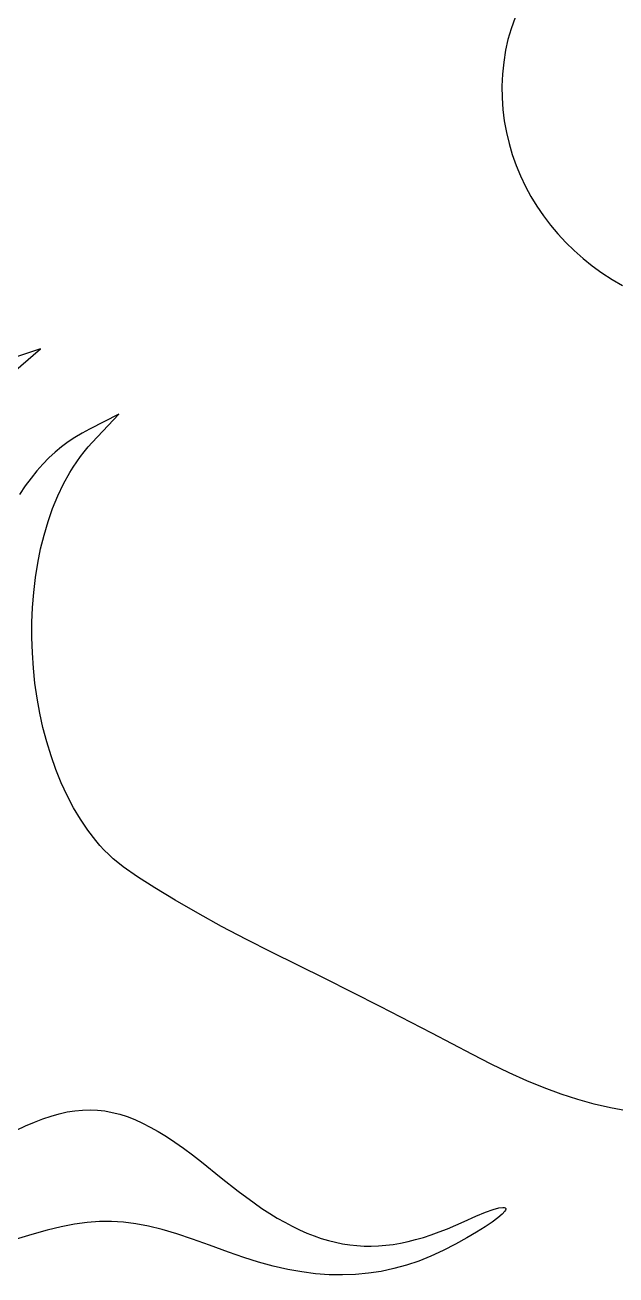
# Model space of a CAD drawing. Extents: x -29462 to 42578, y -23213 to 32194.
# Drawn here: x 21935 to 22346, y 29338 to 30208 of the extents above; entities that cross this region are included whole.
import ezdxf

# ---------------------------------------------------------------- set-up
doc = ezdxf.new("R2010")
doc.units = 0

msp = doc.modelspace()

# ---------------------------------------------------------------- linework, layer by layer
at = {"layer": 'Layer 1'}
for p, q in [((22275.608898, 30213.658853), (22272.860858, 30205.878704)), ((22272.860858, 30205.878704), (22270.646302, 30198.288043)), ((22270.646302, 30198.288043), (22268.998632, 30190.921579)), ((22268.998632, 30190.921579), (22267.6763, 30182.553478)), ((22267.6763, 30182.553478), (22266.835899, 30174.228796)), ((22266.835899, 30174.228796), (22266.467574, 30165.959858)), ((22266.467574, 30165.959858), (22266.561474, 30157.758988)), ((22266.561474, 30157.758988), (22267.107745, 30149.63851)), ((22267.107745, 30149.63851), (22268.096535, 30141.610747)), ((22268.096535, 30141.610747), (22269.51799, 30133.688024)), ((22269.51799, 30133.688024), (22271.362257, 30125.882665)), ((22271.362257, 30125.882665), (22273.619484, 30118.206993)), ((22273.619484, 30118.206993), (22276.279817, 30110.673334)), ((22276.279817, 30110.673334), (22279.333403, 30103.29401)), ((22279.333403, 30103.29401), (22282.77039, 30096.081346)), ((22282.77039, 30096.081346), (22286.580924, 30089.047665)), ((22286.580924, 30089.047665), (22290.755153, 30082.205293)), ((22290.755153, 30082.205293), (22295.283223, 30075.566552)), ((22295.283223, 30075.566552), (22300.155282, 30069.143767)), ((22300.155282, 30069.143767), (22305.361476, 30062.949261)), ((22305.361476, 30062.949261), (22310.891953, 30056.99536)), ((22310.891953, 30056.99536), (22316.73686, 30051.294386)), ((22316.73686, 30051.294386), (22322.886343, 30045.858664)), ((22322.886343, 30045.858664), (22329.33055, 30040.700518)), ((22329.33055, 30040.700518), (22336.059627, 30035.832272)), ((22336.059627, 30035.832272), (22343.063722, 30031.266249)), ((22343.063722, 30031.266249), (22350.332982, 30027.014774)), ((21945.395933, 29982.904401), (21906.581333, 29969.928101)), ((21923.060433, 29963.726801), (21945.395933, 29982.904401)), ((21999.770933, 29937.314301), (21979.387433, 29926.979101)), ((21981.339833, 29917.734601), (21999.770933, 29937.314301)), ((21979.387433, 29926.979101), (21974.203485, 29924.196994)), ((21964.474573, 29918.041793), (21959.882438, 29914.61304)), ((21969.240394, 29921.227168), (21964.474573, 29918.041793)), ((21974.203485, 29924.196994), (21969.240394, 29921.227168)), ((21978.479003, 29914.565789), (21981.339833, 29917.734601)), ((21955.440403, 29910.913078), (21951.124882, 29906.914077)), ((21959.882438, 29914.61304), (21955.440403, 29910.913078)), ((21970.51186, 29904.261424), (21973.065241, 29907.824715)), ((21973.065241, 29907.824715), (21975.720881, 29911.260999)), ((21975.720881, 29911.260999), (21978.479003, 29914.565789)), ((21946.912292, 29902.588208), (21942.779045, 29897.907638)), ((21951.124882, 29906.914077), (21946.912292, 29902.588208)), ((21965.710969, 29896.771756), (21968.06051, 29900.575609)), ((21968.06051, 29900.575609), (21970.51186, 29904.261424)), ((21938.701558, 29892.84454), (21934.656245, 29887.371082)), ((21942.779045, 29897.907638), (21938.701558, 29892.84454)), ((21961.316406, 29888.827874), (21965.710969, 29896.771756)), ((21934.656245, 29887.371082), (21930.619519, 29881.459435)), ((21957.326371, 29880.465657), (21961.316406, 29888.827874)), ((21953.739061, 29871.720986), (21957.326371, 29880.465657)), ((21950.552675, 29862.629738), (21953.739061, 29871.720986)), ((21947.765411, 29853.227795), (21950.552675, 29862.629738)), ((21945.375469, 29843.551034), (21947.765411, 29853.227795)), ((21943.381046, 29833.635336), (21945.375469, 29843.551034)), ((21941.780341, 29823.516579), (21943.381046, 29833.635336)), ((21940.571552, 29813.230644), (21941.780341, 29823.516579)), ((21939.752879, 29802.813409), (21940.571552, 29813.230644)), ((21939.322519, 29792.300754), (21939.752879, 29802.813409)), ((21939.278671, 29781.728558), (21939.322519, 29792.300754)), ((21939.619533, 29771.132701), (21939.278671, 29781.728558)), ((21940.343304, 29760.549062), (21939.619533, 29771.132701)), ((21941.448183, 29750.01352), (21940.343304, 29760.549062)), ((21942.932368, 29739.561955), (21941.448183, 29750.01352)), ((21944.794058, 29729.230246), (21942.932368, 29739.561955)), ((21947.03145, 29719.054272), (21944.794058, 29729.230246)), ((21949.642744, 29709.069913), (21947.03145, 29719.054272)), ((21952.626138, 29699.313048), (21949.642744, 29709.069913)), ((21955.97983, 29689.819557), (21952.626138, 29699.313048)), ((21959.702019, 29680.625319), (21955.97983, 29689.819557)), ((21963.790904, 29671.766213), (21959.702019, 29680.625319)), ((21968.244683, 29663.278119), (21963.790904, 29671.766213)), ((21973.061554, 29655.196916), (21968.244683, 29663.278119)), ((21978.239716, 29647.558483), (21973.061554, 29655.196916)), ((21983.777367, 29640.3987), (21978.239716, 29647.558483)), ((21986.680439, 29637.009515), (21983.777367, 29640.3987)), ((21989.672707, 29633.753446), (21986.680439, 29637.009515)), ((21992.753947, 29630.63498), (21989.672707, 29633.753446)), ((21995.923933, 29627.658601), (21992.753947, 29630.63498)), ((21999.024777, 29625.036282), (21995.923933, 29627.658601)), ((22002.893283, 29622.067212), (21999.024777, 29625.036282)), ((22012.707533, 29615.221871), (22002.893283, 29622.067212)), ((22024.915183, 29607.38868), (22012.707533, 29615.221871)), ((22039.064733, 29598.833738), (22024.915183, 29607.38868)), ((22054.704683, 29589.823149), (22039.064733, 29598.833738)), ((22071.383533, 29580.623012), (22054.704683, 29589.823149)), ((22088.649783, 29571.499429), (22071.383533, 29580.623012)), ((22106.051933, 29562.718501), (22088.649783, 29571.499429)), ((22143.07586, 29544.313088), (22106.051933, 29562.718501)), ((22181.801845, 29524.741201), (22143.07586, 29544.313088)), ((22217.634875, 29506.343963), (22181.801845, 29524.741201)), ((22245.979933, 29491.462501), (22217.634875, 29506.343963)), ((22258.948202, 29484.732061), (22245.979933, 29491.462501)), ((22271.56728, 29478.611107), (22258.948202, 29484.732061)), ((22283.872447, 29473.092125), (22271.56728, 29478.611107)), ((22295.898981, 29468.167599), (22283.872447, 29473.092125)), ((22307.682164, 29463.830013), (22295.898981, 29468.167599)), ((22319.257274, 29460.071852), (22307.682164, 29463.830013)), ((22330.659591, 29456.8856), (22319.257274, 29460.071852)), ((22341.924395, 29454.263742), (22330.659591, 29456.8856)), ((21941.029574, 29444.283102), (21946.985499, 29446.595071)), ((21946.985499, 29446.595071), (21952.767814, 29448.5451)), ((21952.767814, 29448.5451), (21958.397417, 29450.133002)), ((21958.397417, 29450.133002), (21963.895204, 29451.358589)), ((21963.895204, 29451.358589), (21969.282072, 29452.221674)), ((21969.282072, 29452.221674), (21974.578918, 29452.722068)), ((21974.578918, 29452.722068), (21979.806637, 29452.859584)), ((21979.806637, 29452.859584), (21984.986129, 29452.634034)), ((21984.986129, 29452.634034), (21990.138288, 29452.04523)), ((21990.138288, 29452.04523), (21995.284011, 29451.092984)), ((21995.284011, 29451.092984), (22000.444197, 29449.777109)), ((22000.444197, 29449.777109), (22005.63974, 29448.097417)), ((22005.63974, 29448.097417), (22010.891539, 29446.05372)), ((22010.891539, 29446.05372), (22016.22049, 29443.645831)), ((22353.086967, 29452.198763), (22341.924395, 29454.263742)), ((21928.513308, 29438.574099), (21934.879142, 29441.609382)), ((21934.879142, 29441.609382), (21941.029574, 29444.283102)), ((22016.22049, 29443.645831), (22021.647489, 29440.873561)), ((22021.647489, 29440.873561), (22027.193434, 29437.736722)), ((22027.193434, 29437.736722), (22032.879221, 29434.235128)), ((22032.879221, 29434.235128), (22038.725747, 29430.36859)), ((22038.725747, 29430.36859), (22044.753909, 29426.13692)), ((22044.753909, 29426.13692), (22050.984603, 29421.539931)), ((22050.984603, 29421.539931), (22057.438727, 29416.577435)), ((22057.438727, 29416.577435), (22071.10085, 29405.55517)), ((22071.10085, 29405.55517), (22082.752408, 29396.240124)), ((22082.752408, 29396.240124), (22093.965207, 29387.965857)), ((22093.965207, 29387.965857), (22099.426782, 29384.215508)), ((22099.426782, 29384.215508), (22104.802322, 29380.721145)), ((22104.802322, 29380.721145), (22110.099709, 29377.481366)), ((22110.099709, 29377.481366), (22115.326828, 29374.494768)), ((22240.19685, 29375.12377), (22248.233991, 29378.73232)), ((22248.233991, 29378.73232), (22254.911827, 29381.464102)), ((22254.911827, 29381.464102), (22260.265756, 29383.367803)), ((22263.647382, 29377.597037), (22259.68442, 29374.628777)), ((22260.265756, 29383.367803), (22264.331177, 29384.492108)), ((22266.569629, 29380.126702), (22263.647382, 29377.597037)), ((22264.331177, 29384.492108), (22267.143489, 29384.885703)), ((22268.415763, 29382.169087), (22266.569629, 29380.126702)), ((22267.143489, 29384.885703), (22268.090791, 29384.823698)), ((22268.090791, 29384.823698), (22268.738091, 29384.597274)), ((22268.924224, 29382.992336), (22268.415763, 29382.169087)), ((22268.738091, 29384.597274), (22269.089813, 29384.212515)), ((22269.150383, 29383.675507), (22268.924224, 29382.992336)), ((22269.089813, 29384.212515), (22269.150383, 29383.675507)), ((21949.841268, 29369.012435), (21939.192469, 29366.046278)), ((21959.713695, 29371.405815), (21949.841268, 29369.012435)), ((21968.970225, 29373.221786), (21959.713695, 29371.405815)), ((21977.771333, 29374.455712), (21968.970225, 29373.221786)), ((21986.277496, 29375.10296), (21977.771333, 29374.455712)), ((21994.649187, 29375.158896), (21986.277496, 29375.10296)), ((22003.046884, 29374.618887), (21994.649187, 29375.158896)), ((22011.631062, 29373.478298), (22003.046884, 29374.618887)), ((22020.562196, 29371.732496), (22011.631062, 29373.478298)), ((22030.000761, 29369.376846), (22020.562196, 29371.732496)), ((22040.107234, 29366.406716), (22030.000761, 29369.376846)), ((22115.326828, 29374.494768), (22120.491564, 29371.759949)), ((22120.491564, 29371.759949), (22125.601801, 29369.275505)), ((22125.601801, 29369.275505), (22130.665424, 29367.040035)), ((22217.25499, 29365.770707), (22222.827787, 29367.776892)), ((22222.827787, 29367.776892), (22228.503773, 29370.0054)), ((22228.503773, 29370.0054), (22234.290832, 29372.454826)), ((22234.290832, 29372.454826), (22240.19685, 29375.12377)), ((22248.777947, 29367.571218), (22241.905234, 29363.57929)), ((22254.716142, 29371.270608), (22248.777947, 29367.571218)), ((22259.68442, 29374.628777), (22254.716142, 29371.270608)), ((21939.192469, 29366.046278), (21927.606821, 29362.511978)), ((22051.042089, 29362.817471), (22040.107234, 29366.406716)), ((22062.965803, 29358.604477), (22051.042089, 29362.817471)), ((22130.665424, 29367.040035), (22135.690317, 29365.052134)), ((22135.690317, 29365.052134), (22140.684364, 29363.310402)), ((22140.684364, 29363.310402), (22145.65545, 29361.813434)), ((22145.65545, 29361.813434), (22150.611458, 29360.559828)), ((22150.611458, 29360.559828), (22155.560275, 29359.548182)), ((22155.560275, 29359.548182), (22160.509784, 29358.777094)), ((22160.509784, 29358.777094), (22165.467868, 29358.245159)), ((22185.54366, 29358.480909), (22190.662893, 29359.123706)), ((22190.662893, 29359.123706), (22195.838009, 29359.99724)), ((22195.838009, 29359.99724), (22201.076893, 29361.10011)), ((22201.076893, 29361.10011), (22206.387428, 29362.430913)), ((22206.387428, 29362.430913), (22211.777499, 29363.988246)), ((22211.777499, 29363.988246), (22217.25499, 29365.770707)), ((22234.133402, 29359.343513), (22225.49785, 29354.91257)), ((22241.905234, 29363.57929), (22234.133402, 29359.343513)), ((22076.03885, 29353.7631), (22062.965803, 29358.604477)), ((22086.702147, 29349.961293), (22076.03885, 29353.7631)), ((22165.467868, 29358.245159), (22170.442414, 29357.950976)), ((22170.442414, 29357.950976), (22175.441305, 29357.893142)), ((22175.441305, 29357.893142), (22180.472426, 29358.070254)), ((22180.472426, 29358.070254), (22185.54366, 29358.480909)), ((22217.026703, 29350.961733), (22208.499827, 29347.528809)), ((22225.49785, 29354.91257), (22217.026703, 29350.961733)), ((22097.128887, 29346.675259), (22086.702147, 29349.961293)), ((22107.331986, 29343.905153), (22097.128887, 29346.675259)), ((22117.324361, 29341.651125), (22107.331986, 29343.905153)), ((22127.118927, 29339.913329), (22117.324361, 29341.651125)), ((22191.22722, 29342.216085), (22182.455658, 29340.33598)), ((22199.904305, 29344.613643), (22191.22722, 29342.216085)), ((22208.499827, 29347.528809), (22199.904305, 29344.613643)), ((22136.728601, 29338.691918), (22127.118927, 29339.913329)), ((22146.166299, 29337.987045), (22136.728601, 29338.691918)), ((22155.444937, 29337.798861), (22146.166299, 29337.987045)), ((22164.577433, 29338.127521), (22155.444937, 29337.798861)), ((22173.576701, 29338.973176), (22164.577433, 29338.127521)), ((22182.455658, 29340.33598), (22173.576701, 29338.973176))]:
    msp.add_line(p, q, dxfattribs=at)

doc.saveas('drawing.dxf')
